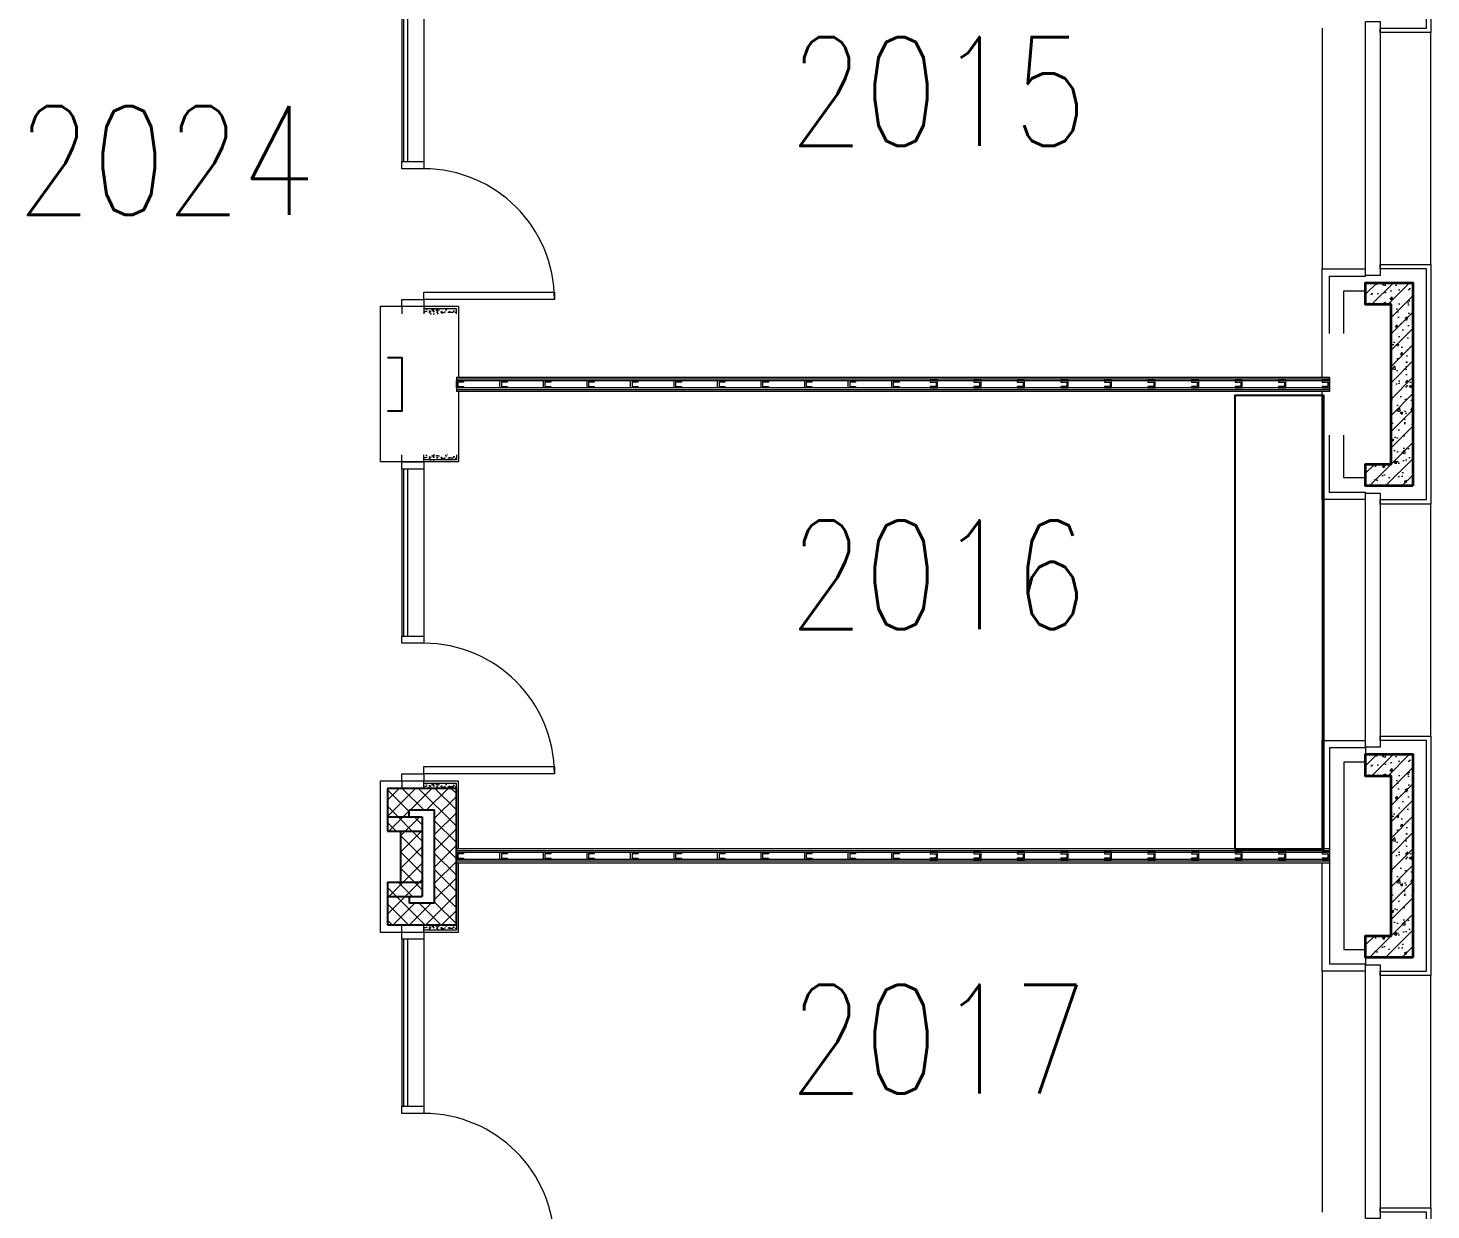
# Model space of a CAD drawing. Header units: inches. Extents: x 342932 to 557958, y 80625 to 242727.
# Drawn here: x 368666 to 378332, y 216612 to 224757 of the extents above; entities that cross this region are included whole.
import ezdxf
from ezdxf.enums import TextEntityAlignment as Align

# ---------------------------------------------------------------- set-up
doc = ezdxf.new("R2010")
doc.units = ezdxf.units.IN
doc.header["$MEASUREMENT"] = 0
for name, color, linetype, lineweight in [('0-Cubicles', 8, 'Continuous', 25), ('First Floor$0$A-G250-G-Walls-Low-Level', 251, 'Continuous', 15), ('First Floor$0$A-G250-G-Walls-Precast-Concrete', 251, 'Continuous', 35), ('First Floor$0$A-G250-M-Walls-Blockwork', 7, 'Continuous', 25), ('First Floor$0$A-G250-M-Walls-Plasterboard-Partition', 7, 'Continuous', 9), ('First Floor$0$A-G252-H-Internal-Walls', 251, 'Continuous', 9), ('First Floor$0$A-G262-H-Precast-Panel', 251, 'Continuous', 5), ('First Floor$0$A-G312-M-Wall-Cladding-Panel', 7, 'Continuous', 9), ('First Floor$0$A-G312-M-Wall-Finish-Plaster', 7, 'Continuous', 15), ('First Floor$0$A-G321-M-Window', 251, 'Continuous', 9), ('First Floor$0$A-G322-M-Door', 251, 'Continuous', 15), ('First Floor$0$Z-Z001-S-Room-Name-Identification-250', 7, 'Continuous', 15)]:
    doc.layers.add(name, color=color, linetype=linetype, lineweight=lineweight)
doc.styles.add('First Floor$0$Tag-RomanS', font='romans.shx', dxfattribs={"width": 0.8})

# ---------------------------------------------------------------- blocks, each defined once
blk = doc.blocks.new('First Floor$0$Door1-faculty offices-2200')
at = {"layer": 'First Floor$0$A-G321-M-Window'}
blk.add_lwpolyline([(50, -65), (1200, -65), (1200, -35), (50, -35)], close=True, dxfattribs=at)
at = {"layer": 'First Floor$0$A-G322-M-Door'}
for p, q in [((50, 75), (1200, 75)), ((50, -75), (1200, -75))]:
    blk.add_line(p, q, dxfattribs=at)
for points in [[(2100, 975), (2150, 975), (2150, 75), (2100, 75)], [(50, 75), (50, -75), (0, -75), (0, 75)], [(1250, 75), (1250, -75), (1200, -75), (1200, 75)], [(2200, 75), (2200, -75), (2150, -75), (2150, 75)]]:
    blk.add_lwpolyline(points, close=True, dxfattribs=at)
blk.add_arc((2150, 75), 900, 90, 180, dxfattribs=at)
blk = doc.blocks.new('First Floor$0$Part Frame1')
for p, q in [((0, 0), (0, -100)), ((0, 0), (6015, 0)), ((0, -12.5), (6015, -12.5)), ((0, -25), (6015, -25)), ((6015, -75), (0, -75)), ((6015, -87.5), (0, -87.5)), ((6015, 0), (6015, -100)), ((6015, -100), (0, -100))]:
    blk.add_line(p, q)
for points in [[(0, -75), (0, -25), (50, -25), (50, -35), (10, -35), (10, -65), (50, -65), (50, -75)], [(300, -75), (300, -25), (350, -25), (350, -35), (310, -35), (310, -65), (350, -65), (350, -75)], [(600, -75), (600, -25), (650, -25), (650, -35), (610, -35), (610, -65), (650, -65), (650, -75)], [(900, -75), (900, -25), (950, -25), (950, -35), (910, -35), (910, -65), (950, -65), (950, -75)], [(1200, -75), (1200, -25), (1250, -25), (1250, -35), (1210, -35), (1210, -65), (1250, -65), (1250, -75)], [(1500, -75), (1500, -25), (1550, -25), (1550, -35), (1510, -35), (1510, -65), (1550, -65), (1550, -75)], [(1800, -75), (1800, -25), (1850, -25), (1850, -35), (1810, -35), (1810, -65), (1850, -65), (1850, -75)], [(2100, -75), (2100, -25), (2150, -25), (2150, -35), (2110, -35), (2110, -65), (2150, -65), (2150, -75)], [(2400, -75), (2400, -25), (2450, -25), (2450, -35), (2410, -35), (2410, -65), (2450, -65), (2450, -75)], [(2700, -75), (2700, -25), (2750, -25), (2750, -35), (2710, -35), (2710, -65), (2750, -65), (2750, -75)], [(3000, -75), (3000, -25), (3050, -25), (3050, -35), (3010, -35), (3010, -65), (3050, -65), (3050, -75)], [(3315, -75), (3315, -25), (3265, -25), (3265, -35), (3305, -35), (3305, -65), (3265, -65), (3265, -75)], [(3615, -75), (3615, -25), (3565, -25), (3565, -35), (3605, -35), (3605, -65), (3565, -65), (3565, -75)], [(3915, -75), (3915, -25), (3865, -25), (3865, -35), (3905, -35), (3905, -65), (3865, -65), (3865, -75)], [(4215, -75), (4215, -25), (4165, -25), (4165, -35), (4205, -35), (4205, -65), (4165, -65), (4165, -75)], [(4515, -75), (4515, -25), (4465, -25), (4465, -35), (4505, -35), (4505, -65), (4465, -65), (4465, -75)], [(4815, -75), (4815, -25), (4765, -25), (4765, -35), (4805, -35), (4805, -65), (4765, -65), (4765, -75)], [(5115, -75), (5115, -25), (5065, -25), (5065, -35), (5105, -35), (5105, -65), (5065, -65), (5065, -75)], [(5415, -75), (5415, -25), (5365, -25), (5365, -35), (5405, -35), (5405, -65), (5365, -65), (5365, -75)], [(5715, -75), (5715, -25), (5665, -25), (5665, -35), (5705, -35), (5705, -65), (5665, -65), (5665, -75)], [(6015, -75), (6015, -25), (5965, -25), (5965, -35), (6005, -35), (6005, -65), (5965, -65), (5965, -75)]]:
    blk.add_lwpolyline(points, close=True)
blk = doc.blocks.new('First Floor$0$tag-roomname')
at = {"lineweight": 18, "ltscale": 0.01, "style": 'First Floor$0$Tag-RomanS', "width": 0.8}
blk.add_attdef('ROOM_NO_2', text='', height=3, dxfattribs=at).set_placement((0, 1.612), align=Align.MIDDLE_CENTER)
at = {"linetype": 'ByBlock', "lineweight": 15, "ltscale": 0.01, "style": 'First Floor$0$Tag-RomanS', "width": 0.8, "flags": 1}
for tag, p in [('ROOM_NAME_1', (0, -2.288)), ('ROOM_NAME_2', (0, -5.744))]:
    blk.add_attdef(tag, text='', height=2.5, dxfattribs=at).set_placement(p, align=Align.MIDDLE_CENTER)

msp = doc.modelspace()

# ---------------------------------------------------------------- hatches: boundary and pattern name
at = {"layer": 'First Floor$0$A-G252-H-Internal-Walls'}
h = msp.add_hatch(dxfattribs=at)
h.set_pattern_fill('AR-CONC', color=256, scale=0.3, angle=90, style=0)
h.set_pattern_definition([(140, (361382.114, 234171.52), (4.78173, 54.6554), [5.715, -62.865]), (85, (361382.114, 234171.52), (-57.317, -10.57285), [4.572, -50.292]), (190.451, (361382.51, 234176.076), (-52.535, 44.08275), [4.857, -53.427]), (136.1842, (361366.874, 234171.52), (12.6127, 81.3237), [8.5725, -94.2975]), (186.6356, (361367.925, 234178.3), (-74.22767, 71.22127), [7.2855, -80.1405]), (81.184, (361366.87, 234171.52), (-74.22754, 71.2214), [6.858, -75.438]), (111, (361370.684, 234179.14), (30.67966, 45.48446), [5.715, -62.865]), (56, (361370.684, 234179.14), (-55.2564, 18.5406), [4.572, -50.292]), (161.4514, (361373.24, 234182.93), (-24.57686, 64.02495), [4.857, -53.427]), (127.5, (361382.114, 234171.522), (-25.366512, 0.92658), [0, -49.6824, 0, -51.054, 0, -50.4825]), (97.5, (361382.114, 234171.522), (-30.054172, 20.0459), [0, -29.1084, 0, -48.5394, 0, -19.2405]), (57.5, (361382.114, 234154.53), (1.718623, 40.677179), [0, -19.05, 0, -59.436, 0, -78.867]), (47.5, (361382.114, 234146.91), (-7.62795, 44.438754), [0, -24.765, 0, -39.4716, 0, -56.007])])
h.paths.add_polyline_path([(371617.1, 222786.5), (371617.1, 222821.5), (371392.1, 222821.5), (371392.1, 222786.5)])
h = msp.add_hatch(dxfattribs=at)
h.set_pattern_fill('AR-CONC', color=256, scale=0.3, angle=90, style=0)
h.set_pattern_definition([(140, (361382.114, 233166.52), (4.78173, 54.6554), [5.715, -62.865]), (85, (361382.114, 233166.52), (-57.317, -10.57285), [4.572, -50.292]), (190.451, (361382.51, 233171.076), (-52.535, 44.08275), [4.857, -53.427]), (136.1842, (361366.874, 233166.52), (12.6127, 81.3237), [8.5725, -94.2975]), (186.6356, (361367.925, 233173.3), (-74.22767, 71.22127), [7.2855, -80.1405]), (81.184, (361366.87, 233166.52), (-74.22754, 71.2214), [6.858, -75.438]), (111, (361370.684, 233174.14), (30.67966, 45.48446), [5.715, -62.865]), (56, (361370.684, 233174.14), (-55.2564, 18.5406), [4.572, -50.292]), (161.4514, (361373.24, 233177.93), (-24.57686, 64.02495), [4.857, -53.427]), (127.5, (361382.114, 233166.522), (-25.366512, 0.92658), [0, -49.6824, 0, -51.054, 0, -50.4825]), (97.5, (361382.114, 233166.522), (-30.054172, 20.0459), [0, -29.1084, 0, -48.5394, 0, -19.2405]), (57.5, (361382.114, 233149.53), (1.718623, 40.677179), [0, -19.05, 0, -59.436, 0, -78.867]), (47.5, (361382.114, 233141.91), (-7.62795, 44.438754), [0, -24.765, 0, -39.4716, 0, -56.007])])
h.paths.add_polyline_path([(371617.1, 221781.5), (371617.1, 221816.5), (371392.1, 221816.5), (371392.1, 221781.5)])
h = msp.add_hatch(dxfattribs=at)
h.set_pattern_fill('AR-CONC', color=256, scale=0.3, angle=90, style=0)
h.set_pattern_definition([(140, (361382.114, 230901.52), (4.78173, 54.6554), [5.715, -62.865]), (85, (361382.114, 230901.52), (-57.317, -10.57285), [4.572, -50.292]), (190.451, (361382.51, 230906.076), (-52.535, 44.08275), [4.857, -53.427]), (136.1842, (361366.874, 230901.52), (12.6127, 81.3237), [8.5725, -94.2975]), (186.6356, (361367.925, 230908.3), (-74.22767, 71.22127), [7.2855, -80.1405]), (81.184, (361366.87, 230901.52), (-74.22754, 71.2214), [6.858, -75.438]), (111, (361370.684, 230909.14), (30.67966, 45.48446), [5.715, -62.865]), (56, (361370.684, 230909.14), (-55.2564, 18.5406), [4.572, -50.292]), (161.4514, (361373.24, 230912.93), (-24.57686, 64.02495), [4.857, -53.427]), (127.5, (361382.114, 230901.522), (-25.366512, 0.92658), [0, -49.6824, 0, -51.054, 0, -50.4825]), (97.5, (361382.114, 230901.522), (-30.054172, 20.0459), [0, -29.1084, 0, -48.5394, 0, -19.2405]), (57.5, (361382.114, 230884.53), (1.718623, 40.677179), [0, -19.05, 0, -59.436, 0, -78.867]), (47.5, (361382.114, 230876.91), (-7.62795, 44.438754), [0, -24.765, 0, -39.4716, 0, -56.007])])
h.paths.add_polyline_path([(371617.1, 219516.5), (371617.1, 219551.5), (371392.1, 219551.5), (371392.1, 219516.5)])
h = msp.add_hatch(dxfattribs=at)
h.set_pattern_fill('ANSI37', color=256, scale=25, style=0)
h.set_pattern_definition([(135, (361748.14, 239676.52), (56.1266, 56.1266), []), (45, (361748.14, 239676.52), (56.1266, -56.1266), [])])
h.paths.add_polyline_path([(371142.1, 219516.5), (371617.1, 219516.5), (371617.1, 218576.5), (371142.1, 218576.5), (371142.1, 218771.5), (371292.1, 218771.5), (371292.1, 218726.5), (371467.1, 218726.5), (371467.1, 219366.5), (371292.1, 219366.5), (371292.1, 219321.5), (371142.1, 219321.5)])
h.paths.add_polyline_path([(371142.1, 219321.5), (371382.1, 219321.5), (371382.1, 219221.5), (371142.1, 219221.5)], flags=17)
h.paths.add_polyline_path([(371232.1, 219221.5), (371382.1, 219221.5), (371382.1, 218871.5), (371232.1, 218871.5)], flags=17)
h.paths.add_polyline_path([(371142.1, 218871.5), (371382.1, 218871.5), (371382.1, 218771.5), (371142.1, 218771.5)])
h = msp.add_hatch(dxfattribs=at)
h.set_pattern_fill('AR-CONC', color=256, scale=0.3, angle=90, style=0)
h.set_pattern_definition([(140, (361382.114, 229926.52), (4.78173, 54.6554), [5.715, -62.865]), (85, (361382.114, 229926.52), (-57.317, -10.57285), [4.572, -50.292]), (190.451, (361382.51, 229931.076), (-52.535, 44.08275), [4.857, -53.427]), (136.1842, (361366.874, 229926.52), (12.6127, 81.3237), [8.5725, -94.2975]), (186.6356, (361367.925, 229933.3), (-74.22767, 71.22127), [7.2855, -80.1405]), (81.184, (361366.87, 229926.52), (-74.22754, 71.2214), [6.858, -75.438]), (111, (361370.684, 229934.14), (30.67966, 45.48446), [5.715, -62.865]), (56, (361370.684, 229934.14), (-55.2564, 18.5406), [4.572, -50.292]), (161.4514, (361373.24, 229937.93), (-24.57686, 64.02495), [4.857, -53.427]), (127.5, (361382.114, 229926.522), (-25.366512, 0.92658), [0, -49.6824, 0, -51.054, 0, -50.4825]), (97.5, (361382.114, 229926.522), (-30.054172, 20.0459), [0, -29.1084, 0, -48.5394, 0, -19.2405]), (57.5, (361382.114, 229909.53), (1.718623, 40.677179), [0, -19.05, 0, -59.436, 0, -78.867]), (47.5, (361382.114, 229901.91), (-7.62795, 44.438754), [0, -24.765, 0, -39.4716, 0, -56.007])])
h.paths.add_polyline_path([(371617.1, 218541.5), (371617.1, 218576.5), (371392.1, 218576.5), (371392.1, 218541.5)])
at = {"layer": 'First Floor$0$A-G262-H-Precast-Panel'}
h = msp.add_hatch(dxfattribs=at)
h.set_pattern_fill('AR-CONC', color=256, style=0)
h.set_pattern_definition([(50, (361382.11, 255926.52), (182.18467, -15.9391), [19.05, -209.55]), (355, (361382.11, 255926.52), (-35.2428, 191.0566), [15.24, -167.64]), (100.451, (361397.3, 255925.2), (146.9425, 175.1167), [16.19, -178.09]), (46.1842, (361382.11, 255977.32), (271.079, -42.0423), [28.575, -314.325]), (96.6356, (361404.7, 255973.82), (237.4042, 247.4256), [24.285, -267.135]), (351.184, (361382.1, 255977.32), (237.4046, 247.4251), [22.86, -251.46]), (21, (361407.51, 255964.62), (151.6149, -102.2655), [19.05, -209.55]), (326, (361407.51, 255964.62), (61.802, 184.188), [15.24, -167.64]), (71.4514, (361420.15, 255956.1), (213.4165, 81.92286), [16.19, -178.09]), (37.5, (361382.113, 255926.52), (3.0886, 84.55504), [0, -165.608, 0, -170.18, 0, -168.275]), (7.5, (361382.11, 255926.52), (66.81966, 100.18057), [0, -97.028, 0, -161.798, 0, -64.135]), (327.5, (361325.47, 255926.52), (135.5906, -5.72874), [0, -63.5, 0, -198.12, 0, -262.89]), (317.5, (361300.07, 255926.52), (148.12918, 25.4265), [0, -82.55, 0, -131.572, 0, -186.69])])
h.paths.add_polyline_path([(378207.1, 221601.5), (377882.1, 221601.5), (377882.1, 221751.5), (378057.1, 221751.5), (378057.1, 222851.5), (377882.1, 222851.5), (377882.1, 223001.5), (378207.1, 223001.5)])
h = msp.add_hatch(dxfattribs=at)
h.set_pattern_fill('ANSI31', color=256, scale=25, style=0)
h.set_pattern_definition([(45, (361382.11, 255926.52), (-56.1266, 56.1266), [])])
h.paths.add_polyline_path([(378207.1, 221601.5), (377882.1, 221601.5), (377882.1, 221751.5), (378057.1, 221751.5), (378057.1, 222851.5), (377882.1, 222851.5), (377882.1, 223001.5), (378207.1, 223001.5)])
h = msp.add_hatch(dxfattribs=at)
h.set_pattern_fill('AR-CONC', color=256, style=0)
h.set_pattern_definition([(50, (361382.11, 252676.52), (182.18467, -15.9391), [19.05, -209.55]), (355, (361382.11, 252676.52), (-35.2428, 191.0566), [15.24, -167.64]), (100.451, (361397.3, 252675.2), (146.9425, 175.1167), [16.19, -178.09]), (46.1842, (361382.11, 252727.32), (271.079, -42.0423), [28.575, -314.325]), (96.6356, (361404.7, 252723.82), (237.4042, 247.4256), [24.285, -267.135]), (351.184, (361382.1, 252727.32), (237.4046, 247.4251), [22.86, -251.46]), (21, (361407.51, 252714.62), (151.6149, -102.2655), [19.05, -209.55]), (326, (361407.51, 252714.62), (61.802, 184.188), [15.24, -167.64]), (71.4514, (361420.15, 252706.1), (213.4165, 81.92286), [16.19, -178.09]), (37.5, (361382.113, 252676.52), (3.0886, 84.55504), [0, -165.608, 0, -170.18, 0, -168.275]), (7.5, (361382.11, 252676.52), (66.81966, 100.18057), [0, -97.028, 0, -161.798, 0, -64.135]), (327.5, (361325.47, 252676.52), (135.5906, -5.72874), [0, -63.5, 0, -198.12, 0, -262.89]), (317.5, (361300.07, 252676.52), (148.12918, 25.4265), [0, -82.55, 0, -131.572, 0, -186.69])])
h.paths.add_polyline_path([(378207.1, 218351.5), (377882.1, 218351.5), (377882.1, 218501.5), (378057.1, 218501.5), (378057.1, 219601.5), (377882.1, 219601.5), (377882.1, 219751.5), (378207.1, 219751.5)])
h = msp.add_hatch(dxfattribs=at)
h.set_pattern_fill('ANSI31', color=256, scale=25, style=0)
h.set_pattern_definition([(45, (361382.11, 252676.52), (-56.1266, 56.1266), [])])
h.paths.add_polyline_path([(378207.1, 218351.5), (377882.1, 218351.5), (377882.1, 218501.5), (378057.1, 218501.5), (378057.1, 219601.5), (377882.1, 219601.5), (377882.1, 219751.5), (378207.1, 219751.5)])

# ---------------------------------------------------------------- linework, layer by layer
at = {"layer": '0-Cubicles'}
msp.add_lwpolyline([(376982.1, 219096.5), (376982.1, 222226.5), (377592.1, 222226.5), (377592.1, 219096.5), (376982.1, 219096.5)], dxfattribs=at)
at = {"layer": 'First Floor$0$A-G250-G-Walls-Low-Level'}
for p, q in [((377582.1, 224756.5), (377582.1, 223096.5)), ((378332.1, 223126.5), (378332.1, 224726.5)), ((377582.1, 221506.5), (377582.1, 219846.5)), ((378332.1, 219876.5), (378332.1, 221476.5)), ((377582.1, 218256.5), (377582.1, 216596.5)), ((378332.1, 216626.5), (378332.1, 218226.5))]:
    msp.add_line(p, q, dxfattribs=at)
at = {"layer": 'First Floor$0$A-G250-G-Walls-Precast-Concrete'}
for points in [[(378207.1, 221601.5), (377882.1, 221601.5), (377882.1, 221751.5), (378057.1, 221751.5), (378057.1, 222851.5), (377882.1, 222851.5), (377882.1, 223001.5), (378207.1, 223001.5), (378207.1, 221601.5)], [(378207.1, 218351.5), (377882.1, 218351.5), (377882.1, 218501.5), (378057.1, 218501.5), (378057.1, 219601.5), (377882.1, 219601.5), (377882.1, 219751.5), (378207.1, 219751.5), (378207.1, 218351.5)]]:
    msp.add_lwpolyline(points, dxfattribs=at)
at = {"layer": 'First Floor$0$A-G250-M-Walls-Blockwork'}
for p, q in [((371617.1, 219516.5), (371142.1, 219516.5)), ((371142.1, 219516.5), (371142.1, 219221.5)), ((371617.1, 218576.5), (371617.1, 219516.5)), ((371467.1, 219366.5), (371292.1, 219366.5)), ((371292.1, 219321.5), (371292.1, 219366.5)), ((371467.1, 218726.5), (371467.1, 219366.5)), ((371142.1, 219321.5), (371382.1, 219321.5)), ((371382.1, 219321.5), (371382.1, 218771.5)), ((371142.1, 219221.5), (371382.1, 219221.5)), ((371232.1, 219221.5), (371232.1, 218871.5)), ((371142.1, 218871.5), (371142.1, 218576.5)), ((371142.1, 218871.5), (371382.1, 218871.5)), ((371142.1, 218771.5), (371382.1, 218771.5)), ((371292.1, 218771.5), (371292.1, 218726.5)), ((371467.1, 218726.5), (371292.1, 218726.5)), ((371142.1, 218576.5), (371617.1, 218576.5))]:
    msp.add_line(p, q, dxfattribs=at)
msp.add_lwpolyline([(371142.1, 222486.5), (371242.1, 222486.5), (371242.1, 222116.5), (371142.1, 222116.5)], dxfattribs=at)
at = {"layer": 'First Floor$0$A-G312-M-Wall-Cladding-Panel'}
for points in [[(377982.1, 224756.5), (378302.1, 224756.5), (378302.1, 226346.5), (377982.1, 226346.5), (377982.1, 226376.5), (378332.1, 226376.5), (378332.1, 224726.5), (377982.1, 224726.5)], [(377982.1, 221506.5), (378302.1, 221506.5), (378302.1, 223096.5), (377982.1, 223096.5), (377982.1, 223126.5), (378332.1, 223126.5), (378332.1, 221476.5), (377982.1, 221476.5)], [(377982.1, 218256.5), (378302.1, 218256.5), (378302.1, 219846.5), (377982.1, 219846.5), (377982.1, 219876.5), (378332.1, 219876.5), (378332.1, 218226.5), (377982.1, 218226.5)], [(377982.1, 215006.5), (378302.1, 215006.5), (378302.1, 216596.5), (377982.1, 216596.5), (377982.1, 216626.5), (378332.1, 216626.5), (378332.1, 214976.5), (377982.1, 214976.5)]]:
    msp.add_lwpolyline(points, close=True, dxfattribs=at)
at = {"layer": 'First Floor$0$A-G312-M-Wall-Finish-Plaster'}
for p, q in [((377582.1, 222351.5), (377582.1, 223096.5)), ((377582.1, 223096.5), (377882.1, 223096.5)), ((377882.1, 223051.5), (377882.1, 223046.5)), ((371632.1, 222836.5, 0), (371092.1, 222836.5)), ((371092.1, 222836.5), (371092.1, 221766.5)), ((371242.1, 222836.5), (371242.1, 222786.5)), ((371392.1, 222836.5, 0), (371392.1, 222786.5)), ((371617.1, 222821.5, 0), (371392.1, 222821.5, 0)), ((371617.1, 222786.5), (371617.1, 222821.5, 0)), ((371632.1, 222836.5, 0), (371632.1, 222351.5, 0)), ((371632.1, 222251.5, 0), (371632.1, 221766.5, 0)), ((377582.1, 221506.5), (377582.1, 222251.5)), ((371632.1, 221766.5, 0), (371092.1, 221766.5)), ((371242.1, 221766.5, 0), (371242.1, 221816.5)), ((371392.1, 221766.5, 0), (371392.1, 221816.5, 0)), ((371617.1, 221781.5), (371392.1, 221781.5, 0)), ((371617.1, 221816.5), (371617.1, 221781.5)), ((377882.1, 221556.5), (377882.1, 221551.5)), ((377882.1, 221506.5), (377582.1, 221506.5)), ((377582.1, 219101.5), (377582.1, 219846.5)), ((377582.1, 219846.5), (377882.1, 219846.5)), ((371632.1, 219566.5), (371092.1, 219566.5)), ((371092.1, 219566.5), (371092.1, 218526.5)), ((371242.1, 219566.5, 0), (371242.1, 219516.5, 0)), ((371392.1, 219516.5, 0), (371392.1, 219566.5, 0)), ((371617.1, 219551.5), (371392.1, 219551.5, 0)), ((371617.1, 219516.5), (371617.1, 219551.5)), ((371632.1, 219101.5), (371632.1, 219566.5)), ((371632.1, 218526.5), (371632.1, 219001.5)), ((377582.1, 218256.5), (377582.1, 219001.5)), ((371242.1, 218526.5, 0), (371242.1, 218576.5, 0)), ((371392.1, 218526.5, 0), (371392.1, 218576.5, 0)), ((371617.1, 218576.5), (371617.1, 218541.5)), ((371092.1, 218526.5), (371632.1, 218526.5)), ((371392.1, 218541.5, 0), (371617.1, 218541.5)), ((377882.1, 218256.5), (377582.1, 218256.5))]:
    msp.add_line(p, q, dxfattribs=at)
for points in [[(377582.1, 222371.5), (377582.1, 223096.5), (377882.1, 223096.5)], [(377632.1, 222651.5), (377632.1, 223046.5), (377882.1, 223046.5)], [(377732.1, 222651.5), (377732.1, 222946.5), (377882.1, 222946.5)], [(377882.1, 221506.5), (377582.1, 221506.5), (377582.1, 222231.5)], [(377882.1, 221556.5), (377632.1, 221556.5), (377632.1, 221951.5)], [(377882.1, 221656.5), (377732.1, 221656.5), (377732.1, 221951.5)], [(377582.1, 219121.5), (377582.1, 219846.5), (377882.1, 219846.5)], [(377882.1, 219801.5), (377882.1, 219796.5), (377632.1, 219796.5), (377632.1, 218306.5), (377882.1, 218306.5), (377882.1, 218301.5)], [(377882.1, 219801.5), (377882.1, 219696.5), (377732.1, 219696.5), (377732.1, 218406.5), (377882.1, 218406.5), (377882.1, 218301.5)], [(377882.1, 218256.5), (377582.1, 218256.5), (377582.1, 218981.5)]]:
    msp.add_lwpolyline(points, dxfattribs=at)
at = {"layer": 'First Floor$0$A-G321-M-Window'}
for points in [[(377882.1, 223051.5), (377882.1, 224801.5), (377982.1, 224801.5), (377982.1, 223051.5)], [(377882.1, 219801.5), (377882.1, 221551.5), (377982.1, 221551.5), (377982.1, 219801.5)], [(377882.1, 216551.5), (377882.1, 218301.5), (377982.1, 218301.5), (377982.1, 216551.5)]]:
    msp.add_lwpolyline(points, close=True, dxfattribs=at)

# ---------------------------------------------------------------- block references
at = {"layer": 'First Floor$0$A-G250-M-Walls-Plasterboard-Partition'}
for p in [(371617.1, 222351.5), (371617.1, 219101.5)]:
    msp.add_blockref('First Floor$0$Part Frame1', p, dxfattribs=at)
at = {"layer": 'First Floor$0$A-G322-M-Door', "rotation": 270}
for p in [(371317.1, 225036.5), (371317.1, 221766.5, 0), (371317.1, 218526.5, 0)]:
    msp.add_blockref('First Floor$0$Door1-faculty offices-2200', p, dxfattribs=at)
at = {"layer": 'First Floor$0$Z-Z001-S-Room-Name-Identification-250'}
ref = msp.add_blockref('First Floor$0$tag-roomname', (374938.1, 223916), dxfattribs=dict(at, xscale=250, yscale=250, zscale=250))
ref.add_attrib('ROOM_NO_2', '2015', dxfattribs={"layer": '0', "lineweight": 18, "ltscale": 0.01, "height": 750, "style": 'First Floor$0$Tag-RomanS', "width": 0.8}).set_placement((374938.1, 224318.9), align=Align.MIDDLE_CENTER)
ref = msp.add_blockref('First Floor$0$tag-roomname', (369617, 223440.5), dxfattribs=dict(at, xscale=250, yscale=250, zscale=250))
ref.add_attrib('ROOM_NO_2', '2024', dxfattribs={"layer": '0', "lineweight": 18, "ltscale": 0.01, "height": 750, "style": 'First Floor$0$Tag-RomanS', "width": 0.8}).set_placement((369617, 223843.4), align=Align.MIDDLE_CENTER)
ref = msp.add_blockref('First Floor$0$tag-roomname', (374938.1, 220585.7), dxfattribs=dict(at, xscale=250, yscale=250, zscale=250))
ref.add_attrib('ROOM_NO_2', '2016', dxfattribs={"layer": '0', "lineweight": 18, "ltscale": 0.01, "height": 750, "style": 'First Floor$0$Tag-RomanS', "width": 0.8}).set_placement((374938.1, 220988.6), align=Align.MIDDLE_CENTER)
ref = msp.add_blockref('First Floor$0$tag-roomname', (374938.1, 217385.9), dxfattribs=dict(at, xscale=250, yscale=250, zscale=250))
ref.add_attrib('ROOM_NO_2', '2017', dxfattribs={"layer": '0', "lineweight": 18, "ltscale": 0.01, "height": 750, "style": 'First Floor$0$Tag-RomanS', "width": 0.8}).set_placement((374938.1, 217788.8), align=Align.MIDDLE_CENTER)

doc.saveas('drawing.dxf')
